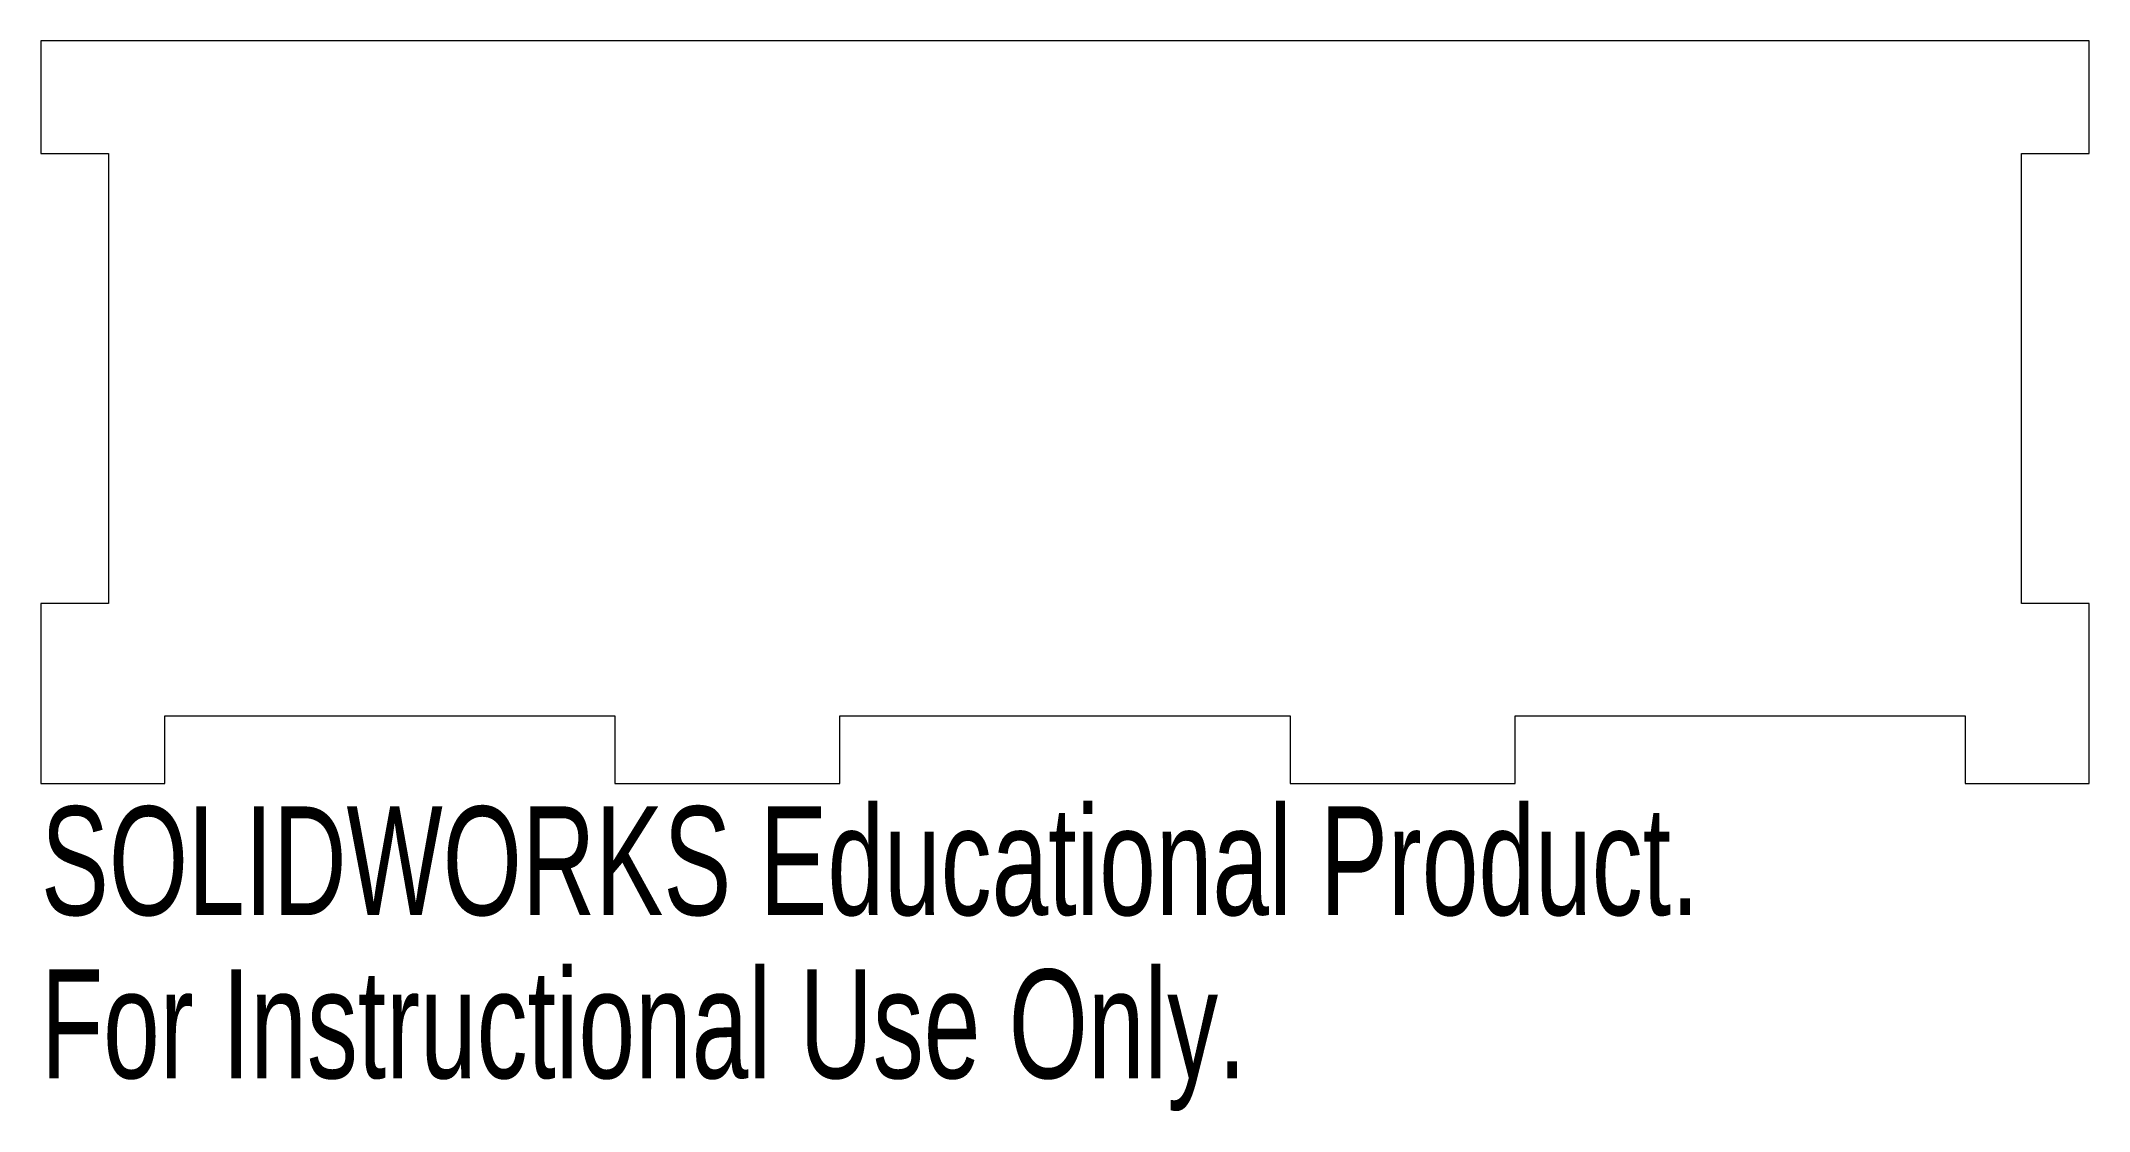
# Model space of a CAD drawing. Header units: millimetres. Extents: x -45.5 to 45.5, y -31.1 to 16.5.
import ezdxf

# ---------------------------------------------------------------- set-up
doc = ezdxf.new("R2010")
doc.units = ezdxf.units.MM
doc.styles.add('SLDTEXTSTYLE0', font='TXT', dxfattribs={"width": 0.7})

msp = doc.modelspace()

# ---------------------------------------------------------------- linework, layer by layer
at = {"color": 7, "linetype": 'Continuous', "lineweight": 15}
for p, q in [((45.5, 16.5), (-45.5, 16.5)), ((-45.5, 16.5), (-45.5, 11.5)), ((45.5, 11.5), (45.5, 16.5)), ((-45.5, 11.5), (-42.5, 11.5)), ((-42.5, 11.5), (-42.5, -8.5)), ((42.5, 11.5), (45.5, 11.5)), ((42.5, -8.5), (42.5, 11.5)), ((-45.5, -8.5), (-45.5, -16.5)), ((-42.5, -8.5), (-45.5, -8.5)), ((45.5, -8.5), (42.5, -8.5)), ((45.5, -16.5), (45.5, -8.5)), ((-40, -13.5), (-20, -13.5)), ((-40, -16.5), (-40, -13.5)), ((-20, -13.5), (-20, -16.5)), ((-10, -16.5), (-10, -13.5)), ((-10, -13.5), (10, -13.5)), ((10, -13.5), (10, -16.5)), ((20, -13.5), (40, -13.5)), ((20, -16.5), (20, -13.5)), ((40, -13.5), (40, -16.5)), ((-45.5, -16.5), (-40, -16.5)), ((-20, -16.5), (-10, -16.5)), ((10, -16.5), (20, -16.5)), ((40, -16.5), (45.5, -16.5))]:
    msp.add_line(p, q, dxfattribs=at)

# ---------------------------------------------------------------- texts
at = {"color": 7, "linetype": 'Continuous', "char_height": 4.83362, "attachment_point": 1, "style": 'SLDTEXTSTYLE0'}
for s, insert in [('SOLIDWORKS Educational Product.', (-45.5, -17.52)), ('For Instructional Use Only.', (-45.5, -24.77))]:
    msp.add_mtext(s, dxfattribs=dict(at, insert=insert))

doc.saveas('drawing.dxf')
